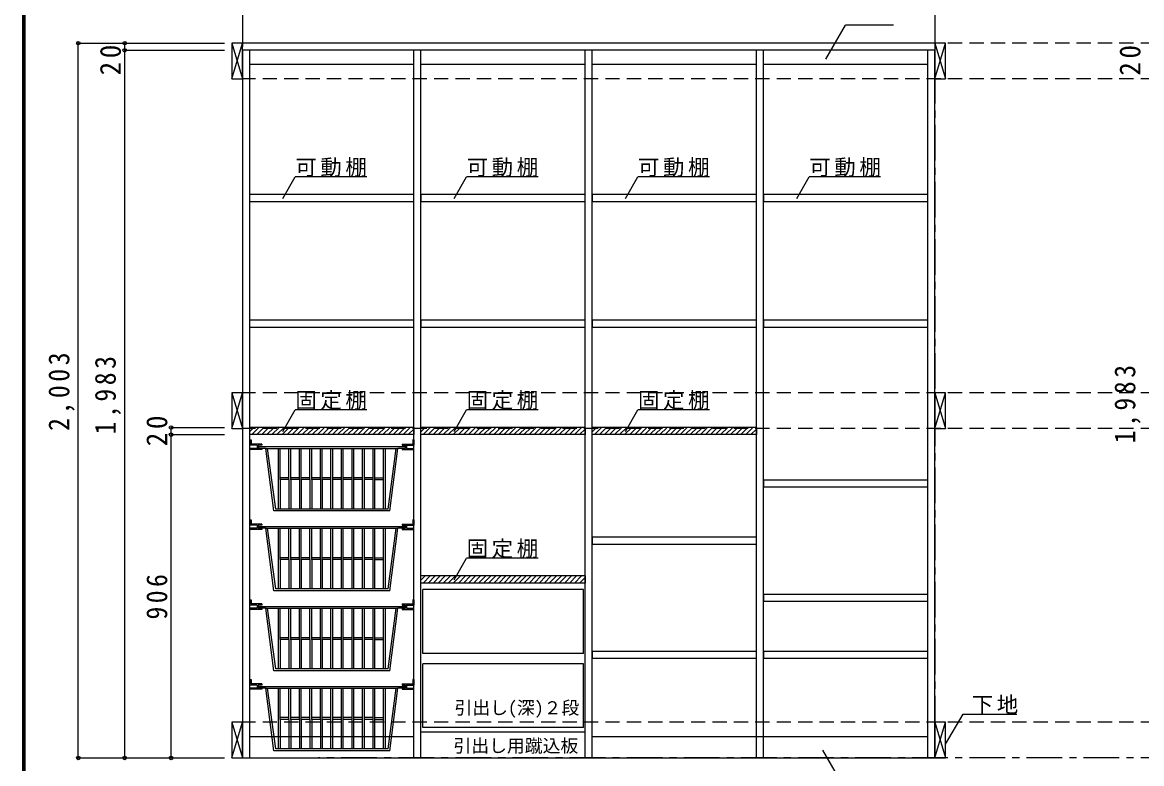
# Model space of a CAD drawing. Units: millimetres at full size, sheet at 1:20. Extents: x -3922 to 3878, y -2932 to 2722.
# Drawn here: x -3922 to -786, y -1727 to 350 of the extents above; entities that cross this region are included whole.
import ezdxf
from ezdxf.enums import TextEntityAlignment as Align

# ---------------------------------------------------------------- set-up
doc = ezdxf.new("R2010")
doc.units = ezdxf.units.MM
doc.header["$LTSCALE"] = 20
doc.header["$PDMODE"] = 32
doc.header["$PDSIZE"] = 10
doc.linetypes.add('CHAIN1', pattern=[8, 5, -1, 1, -1])
doc.linetypes.add('DASHED2', pattern=[3, 2, -1])
for name, color, linetype in [('0-2_本体', 2, 'Continuous'), ('0-3_固定棚', 2, 'Continuous'), ('0-4_可動棚', 3, 'Continuous'), ('0-7_桟木・巾木', 2, 'Continuous'), ('0-8_引き出し', 7, 'Continuous'), ('0-9_他ｱｲﾃﾑ', 7, 'Continuous'), ('0-A_文字', 7, 'Continuous'), ('0-B_寸法', 7, 'Continuous'), ('0-C_ハッチ', 4, 'Continuous'), ('F-1_枠', 6, 'Continuous')]:
    doc.layers.add(name, color=color, linetype=linetype)
doc.styles.add('ＭＳ ゴシック', font='')
doc.styles.get('ＭＳ ゴシック').set_extended_font_data('MS Gothic')

# ---------------------------------------------------------------- blocks, each defined once
blk = doc.blocks.new('バスケット（大）')
at = {"layer": '0-9_他ｱｲﾃﾑ', "color": 3}
for p, q in [((-228.94, 78.41), (-228.94, 63.41)), ((-208.94, 63.41), (-228.94, 63.41)), ((-195.94, 66.41), (-225.94, 66.41)), ((-208.94, 63.41), (-208.94, 54.41)), ((-195.94, 63.41), (-205.94, 63.41)), ((-205.94, 63.41), (-205.94, 54.41)), ((-195.94, 66.41), (-195.94, 63.41)), ((197.06, 66.41), (197.06, 63.41)), ((197.06, 66.41), (227.06, 66.41)), ((197.06, 63.41), (207.06, 63.41)), ((207.06, 63.41), (207.06, 54.41)), ((210.06, 63.41), (230.06, 63.41)), ((210.06, 63.41), (210.06, 54.41)), ((230.06, 78.41), (230.06, 63.41)), ((-228.94, 51.41), (-228.94, 54.41)), ((-208.94, 54.41), (-228.94, 54.41)), ((-195.94, 51.41), (-228.94, 51.41)), ((-195.94, 54.41), (-205.94, 54.41)), ((-195.94, 54.41), (-195.94, 51.41)), ((197.06, 54.41), (197.06, 51.41)), ((197.06, 54.41), (207.06, 54.41)), ((197.06, 51.41), (230.06, 51.41)), ((210.06, 54.41), (230.06, 54.41)), ((230.06, 51.41), (230.06, 54.41))]:
    blk.add_line(p, q, dxfattribs=at)
at = {"layer": '0-9_他ｱｲﾃﾑ'}
for p, q in [((-161.94, -120.59), (-184.44, 54.41)), ((-184.44, 54.41), (185.56, 54.41)), ((-156.9, -115.59), (-179.4, 54.41)), ((-149.44, -115.59), (-149.44, 54.41)), ((-144.44, -33.09), (-144.44, 54.41)), ((-119.94, -33.09), (-119.94, 54.41)), ((-114.94, -33.09), (-114.94, 54.41)), ((-90.44, -33.09), (-90.44, 54.41)), ((-85.44, -33.09), (-85.44, 54.41)), ((-60.94, -33.09), (-60.94, 54.41)), ((-55.94, -33.09), (-55.94, 54.41)), ((-31.44, -33.09), (-31.44, 54.41)), ((-26.44, -33.09), (-26.44, 54.41)), ((-1.94, -115.59), (-1.94, 54.41)), ((3.06, -28.09), (3.06, 54.41)), ((27.56, -115.59), (27.56, 54.41)), ((32.56, -115.59), (32.56, 54.41)), ((57.06, -33.09), (57.06, 54.41)), ((62.06, -33.09), (62.06, 54.41)), ((86.56, -33.09), (86.56, 54.41)), ((91.56, -33.09), (91.56, 54.41)), ((116.06, -33.09), (116.06, 54.41)), ((121.06, -33.09), (121.06, 54.41)), ((145.56, -33.09), (145.56, 54.41)), ((150.56, -115.59), (150.56, 54.41)), ((158.02, -115.59), (180.52, 54.41)), ((163.06, -120.59), (185.56, 54.41)), ((205.56, 54.41), (185.56, 54.41)), ((-119.94, -28.09), (-144.44, -28.09)), ((-90.44, -28.09), (-114.94, -28.09)), ((-60.94, -28.09), (-85.44, -28.09)), ((-31.44, -28.09), (-55.94, -28.09)), ((-1.94, -28.09), (-26.44, -28.09)), ((3.06, -115.59), (3.06, -28.09)), ((27.56, -28.09), (3.06, -28.09)), ((57.06, -28.09), (32.56, -28.09)), ((86.56, -28.09), (62.06, -28.09)), ((116.06, -28.09), (91.56, -28.09)), ((121.06, -28.09), (145.56, -28.09)), ((-144.44, -33.09), (-144.44, -115.59)), ((-119.94, -33.09), (-144.44, -33.09)), ((-119.94, -33.09), (-119.94, -115.59)), ((-114.94, -33.09), (-114.94, -115.59)), ((-90.44, -33.09), (-114.94, -33.09)), ((-90.44, -33.09), (-90.44, -115.59)), ((-85.44, -33.09), (-85.44, -115.59)), ((-60.94, -33.09), (-85.44, -33.09)), ((-60.94, -33.09), (-60.94, -115.59)), ((-55.94, -33.09), (-55.94, -115.59)), ((-31.44, -33.09), (-55.94, -33.09)), ((-31.44, -33.09), (-31.44, -115.59)), ((-26.44, -33.09), (-26.44, -115.59)), ((-1.94, -33.09), (-26.44, -33.09)), ((27.56, -33.09), (3.06, -33.09)), ((57.06, -33.09), (32.56, -33.09)), ((57.06, -115.59), (57.06, -33.09)), ((62.06, -115.59), (62.06, -33.09)), ((86.56, -33.09), (62.06, -33.09)), ((86.56, -115.59), (86.56, -33.09)), ((91.56, -115.59), (91.56, -33.09)), ((116.06, -33.09), (91.56, -33.09)), ((116.06, -115.59), (116.06, -33.09)), ((121.06, -115.59), (121.06, -33.09)), ((121.06, -33.09), (145.56, -33.09)), ((145.56, -115.59), (145.56, -33.09)), ((163.06, -120.59), (-161.94, -120.59)), ((158.02, -115.59), (-156.9, -115.59))]:
    blk.add_line(p, q, dxfattribs=at)
at = {"layer": '0-9_他ｱｲﾃﾑ', "color": 3}
for points in [[(-228.94, 78.41), (-225.94, 78.41), (-225.94, 66.41)], [(230.06, 78.41), (227.06, 78.41), (227.06, 66.41)]]:
    blk.add_lwpolyline(points, dxfattribs=at)
at = {"layer": '0-9_他ｱｲﾃﾑ'}
blk.add_lwpolyline([(-184.44, 54.41), (-204.44, 54.41), (-204.44, 59.41), (205.56, 59.41), (205.56, 54.41)], dxfattribs=at)

msp = doc.modelspace()

# ---------------------------------------------------------------- linework, layer by layer
at = {"layer": '0-2_本体', "color": 3}
for p, q in [((-3305.36, 271.73), (-3305.36, 291.73)), ((-1365.36, 291.73), (-3305.36, 291.73)), ((-1365.36, 291.73), (-1365.36, 271.73)), ((-3305.36, 271.73), (-3305.36, -1711.27)), ((-1365.36, 271.73), (-3305.36, 271.73)), ((-3285.36, 271.73), (-3285.36, -1711.27)), ((-2825.36, -1711.27), (-2825.36, 271.73)), ((-2805.36, -1711.27), (-2805.36, 271.73)), ((-2345.36, -1711.27), (-2345.36, 271.73)), ((-2325.36, -1711.27), (-2325.36, 271.73)), ((-1865.36, -1711.27), (-1865.36, 271.73)), ((-1845.36, -1711.27), (-1845.36, 271.73)), ((-1385.36, -1711.27), (-1385.36, 271.73)), ((-1365.36, -1711.27), (-1365.36, 271.73)), ((-3305.36, -1711.27), (-1365.36, -1711.27))]:
    msp.add_line(p, q, dxfattribs=at)
at = {"layer": '0-3_固定棚', "color": 3}
for p, q in [((-3285.36, -785.27), (-3285.36, -805.27)), ((-2825.36, -785.27), (-3285.36, -785.27)), ((-2345.36, -785.27), (-2805.36, -785.27)), ((-1865.36, -785.27), (-2325.36, -785.27)), ((-2345.36, -1201.27), (-2805.36, -1201.27))]:
    msp.add_line(p, q, dxfattribs=at)
for points in [[(-2825.36, -785.27), (-2825.36, -805.27), (-3285.36, -805.27)], [(-2345.36, -785.27), (-2345.36, -805.27), (-2805.36, -805.27)], [(-1865.36, -785.27), (-1865.36, -805.27), (-2325.36, -805.27)], [(-2345.36, -1201.27), (-2345.36, -1221.27), (-2805.36, -1221.27)]]:
    msp.add_lwpolyline(points, dxfattribs=at)
at = {"layer": '0-4_可動棚'}
for p, q in [((-3284.36, -152.77), (-3284.36, -132.77)), ((-2826.36, -132.77), (-3284.36, -132.77)), ((-2826.36, -152.77), (-3284.36, -152.77)), ((-2826.36, -132.77), (-2826.36, -152.77)), ((-2804.36, -152.77), (-2804.36, -132.77)), ((-2346.36, -132.77), (-2804.36, -132.77)), ((-2346.36, -152.77), (-2804.36, -152.77)), ((-2346.36, -132.77), (-2346.36, -152.77)), ((-2324.36, -152.77), (-2324.36, -132.77)), ((-1866.36, -132.77), (-2324.36, -132.77)), ((-1866.36, -152.77), (-2324.36, -152.77)), ((-1866.36, -132.77), (-1866.36, -152.77)), ((-1844.36, -152.77), (-1844.36, -132.77)), ((-1386.36, -132.77), (-1844.36, -132.77)), ((-1386.36, -152.77), (-1844.36, -152.77)), ((-1386.36, -132.77), (-1386.36, -152.77)), ((-3284.36, -504.77), (-3284.36, -484.77)), ((-2826.36, -484.77), (-3284.36, -484.77)), ((-2826.36, -484.77), (-2826.36, -504.77)), ((-2804.36, -504.77), (-2804.36, -484.77)), ((-2346.36, -484.77), (-2804.36, -484.77)), ((-2346.36, -484.77), (-2346.36, -504.77)), ((-2324.36, -504.77), (-2324.36, -484.77)), ((-1866.36, -484.77), (-2324.36, -484.77)), ((-1866.36, -484.77), (-1866.36, -504.77)), ((-1844.36, -504.77), (-1844.36, -484.77)), ((-1386.36, -484.77), (-1844.36, -484.77)), ((-1386.36, -484.77), (-1386.36, -504.77)), ((-2826.36, -504.77), (-3284.36, -504.77)), ((-2346.36, -504.77), (-2804.36, -504.77)), ((-1866.36, -504.77), (-2324.36, -504.77)), ((-1386.36, -504.77), (-1844.36, -504.77)), ((-1844.36, -952.77), (-1844.36, -932.77)), ((-1386.36, -932.77), (-1844.36, -932.77)), ((-1386.36, -932.77), (-1386.36, -952.77)), ((-1386.36, -952.77), (-1844.36, -952.77)), ((-2324.36, -1112.77), (-2324.36, -1092.77)), ((-1866.36, -1092.77), (-2324.36, -1092.77)), ((-1866.36, -1092.77), (-1866.36, -1112.77)), ((-1866.36, -1112.77), (-2324.36, -1112.77)), ((-1844.36, -1272.77), (-1844.36, -1252.77)), ((-1386.36, -1252.77), (-1844.36, -1252.77)), ((-1386.36, -1252.77), (-1386.36, -1272.77)), ((-1386.36, -1272.77), (-1844.36, -1272.77)), ((-2324.36, -1432.77), (-2324.36, -1412.77)), ((-1866.36, -1412.77), (-2324.36, -1412.77)), ((-1866.36, -1432.77), (-2324.36, -1432.77)), ((-1866.36, -1412.77), (-1866.36, -1432.77)), ((-1844.36, -1432.77), (-1844.36, -1412.77)), ((-1386.36, -1412.77), (-1844.36, -1412.77)), ((-1386.36, -1432.77), (-1844.36, -1432.77)), ((-1386.36, -1412.77), (-1386.36, -1432.77))]:
    msp.add_line(p, q, dxfattribs=at)
at = {"layer": '0-7_桟木・巾木', "color": 7}
for p, q in [((-2825.36, 231.73), (-3285.36, 231.73)), ((-2345.36, 231.73), (-2805.36, 231.73)), ((-1865.36, 231.73), (-2325.36, 231.73)), ((-1385.36, 231.73), (-1845.36, 231.73)), ((-3285.36, -1651.27), (-2825.36, -1651.27)), ((-2325.36, -1651.27), (-1385.36, -1651.27))]:
    msp.add_line(p, q, dxfattribs=at)
at = {"layer": '0-8_引き出し'}
for p, q in [((-3335.36, 291.73), (-3305.36, 191.73)), ((-3335.36, 191.73), (-3305.36, 291.73)), ((-1365.36, 291.73), (-1335.36, 191.73)), ((-1365.36, 191.73), (-1335.36, 291.73)), ((-3335.36, -688.27), (-3305.36, -788.27)), ((-3335.36, -788.27), (-3305.36, -688.27)), ((-1365.36, -688.27), (-1335.36, -788.27)), ((-1365.36, -788.27), (-1335.36, -688.27)), ((-3335.36, -1611.27), (-3305.36, -1711.27)), ((-3335.36, -1711.27), (-3305.36, -1611.27)), ((-1365.36, -1611.27), (-1335.36, -1711.27)), ((-1365.36, -1711.27), (-1335.36, -1611.27)), ((-2345.36, -1639.27), (-2805.36, -1639.27))]:
    msp.add_line(p, q, dxfattribs=at)
at = {"layer": '0-8_引き出し', "color": 2}
for p, q in [((-2350.36, -1239.27), (-2800.36, -1239.27)), ((-2800.36, -1418.27), (-2800.36, -1239.27)), ((-2350.36, -1418.27), (-2350.36, -1239.27)), ((-2350.36, -1418.27), (-2800.36, -1418.27)), ((-2350.36, -1447.27), (-2800.36, -1447.27)), ((-2350.36, -1626.27), (-2350.36, -1447.27))]:
    msp.add_line(p, q, dxfattribs=at)
at = {"layer": '0-8_引き出し', "color": 3}
for points in [[(-3305.36, 191.73), (-3305.36, 291.73), (-3335.36, 291.73), (-3335.36, 191.73)], [(-1335.36, 191.73), (-1335.36, 291.73), (-1365.36, 291.73), (-1365.36, 191.73)], [(-3305.36, -788.27), (-3305.36, -688.27), (-3335.36, -688.27), (-3335.36, -788.27)], [(-1335.36, -788.27), (-1335.36, -688.27), (-1365.36, -688.27), (-1365.36, -788.27)], [(-3305.36, -1711.27), (-3305.36, -1611.27), (-3335.36, -1611.27), (-3335.36, -1711.27)], [(-1335.36, -1711.27), (-1335.36, -1611.27), (-1365.36, -1611.27), (-1365.36, -1711.27)]]:
    msp.add_lwpolyline(points, close=True, dxfattribs=at)
at = {"layer": '0-8_引き出し', "color": 2}
msp.add_lwpolyline([(-2350.36, -1626.27), (-2800.36, -1626.27), (-2800.36, -1447.27)], dxfattribs=at)
at = {"layer": '0-A_文字', "linetype": 'CHAIN1'}
for p, q in [((-3305.36, 1822.73), (-3305.36, -1711.27)), ((-1365.36, 1822.73), (-1365.36, -1711.27)), ((3151.3, -1711.27), (-3093.06, -1711.27))]:
    msp.add_line(p, q, dxfattribs=at)
at = {"layer": '0-A_文字'}
for p, q in [((-1670.98, 246.66), (-1616.15, 341.62)), ((-1481.57, 341.62), (-1616.15, 341.62)), ((-3192.35, -143.83), (-3157.34, -83.18)), ((-2957.34, -83.18), (-3157.34, -83.18)), ((-2712.35, -143.83), (-2677.34, -83.18)), ((-2477.34, -83.18), (-2677.34, -83.18)), ((-2232.35, -143.83), (-2197.34, -83.18)), ((-1997.34, -83.18), (-2197.34, -83.18)), ((-1752.35, -143.83), (-1717.34, -83.18)), ((-1517.34, -83.18), (-1717.34, -83.18)), ((-3192.35, -796.33), (-3157.34, -735.68)), ((-2957.34, -735.68), (-3157.34, -735.68)), ((-2712.35, -796.33), (-2677.34, -735.68)), ((-2477.34, -735.68), (-2677.34, -735.68)), ((-2232.35, -796.33), (-2197.34, -735.68)), ((-1997.34, -735.68), (-2197.34, -735.68)), ((-2712.35, -1212.33), (-2677.34, -1151.68)), ((-2477.34, -1151.68), (-2677.34, -1151.68)), ((-1335.36, -1672.95), (-1286.6, -1588.48)), ((-1286.6, -1588.48), (-1136.07, -1588.48)), ((-1680.36, -1689.03), (-1616.15, -1800.25))]:
    msp.add_line(p, q, dxfattribs=at)
at = {"layer": '0-B_寸法', "color": 4}
for p, q in [((-3765.36, 291.73), (-3355.36, 291.73)), ((-3765.36, -1711.27), (-3765.36, 291.73)), ((-3635.36, 271.73), (-3635.36, 291.73)), ((-3635.36, 291.73), (-3505.36, 291.73)), ((-3635.36, 271.73), (-3355.36, 271.73)), ((-3635.36, -1711.27), (-3635.36, 271.73)), ((-3505.36, -805.27), (-3505.36, -785.27)), ((-3505.36, -785.27), (-3355.36, -785.27)), ((-3505.36, -1711.27), (-3505.36, -805.27)), ((-3505.36, -805.27), (-3355.36, -805.27)), ((-3765.36, -1711.27), (-3355.36, -1711.27)), ((-3635.36, -1711.27), (-3505.36, -1711.27)), ((-3505.36, -1711.27), (-3355.36, -1711.27))]:
    msp.add_line(p, q, dxfattribs=at)
at = {"layer": '0-B_寸法', "color": 4, "linetype": 'DASHED2'}
for p, q in [((3151.3, 291.73), (-3093.06, 291.73)), ((3151.3, 191.73), (-3305.36, 191.73)), ((3151.3, -688.27), (-3305.36, -688.27)), ((3151.3, -788.27), (-3305.36, -788.27)), ((3151.3, -1611.27), (-3305.36, -1611.27))]:
    msp.add_line(p, q, dxfattribs=at)
at = {"layer": '0-B_寸法'}
for p in [(-3765.36, 291.73), (-3635.36, 291.73), (-3635.36, 271.73), (-3505.36, -785.27), (-3505.36, -805.27), (-3765.36, -1711.27), (-3635.36, -1711.27), (-3505.36, -1711.27)]:
    msp.add_point(p, dxfattribs=at)
at = {"layer": '0-C_ハッチ'}
for p, q in [((-3285.36, -797.01), (-3273.62, -785.27)), ((-3279.48, -805.27), (-3259.48, -785.27)), ((-3265.34, -805.27), (-3245.34, -785.27)), ((-3251.2, -805.27), (-3231.2, -785.27)), ((-3237.05, -805.27), (-3217.05, -785.27)), ((-3222.91, -805.27), (-3202.91, -785.27)), ((-3208.77, -805.27), (-3188.77, -785.27)), ((-3194.63, -805.27), (-3174.63, -785.27)), ((-3180.48, -805.27), (-3160.48, -785.27)), ((-3166.34, -805.27), (-3146.34, -785.27)), ((-3152.2, -805.27), (-3132.2, -785.27)), ((-3138.06, -805.27), (-3118.06, -785.27)), ((-3123.92, -805.27), (-3103.92, -785.27)), ((-3109.77, -805.27), (-3089.77, -785.27)), ((-3095.63, -805.27), (-3075.63, -785.27)), ((-3081.49, -805.27), (-3061.49, -785.27)), ((-3067.35, -805.27), (-3047.35, -785.27)), ((-3053.21, -805.27), (-3033.21, -785.27)), ((-3039.06, -805.27), (-3019.06, -785.27)), ((-3024.92, -805.27), (-3004.92, -785.27)), ((-3010.78, -805.27), (-2990.78, -785.27)), ((-2996.64, -805.27), (-2976.64, -785.27)), ((-2982.49, -805.27), (-2962.49, -785.27)), ((-2968.35, -805.27), (-2948.35, -785.27)), ((-2954.21, -805.27), (-2934.21, -785.27)), ((-2940.07, -805.27), (-2920.07, -785.27)), ((-2925.93, -805.27), (-2905.93, -785.27)), ((-2911.78, -805.27), (-2891.78, -785.27)), ((-2897.64, -805.27), (-2877.64, -785.27)), ((-2883.5, -805.27), (-2863.5, -785.27)), ((-2869.36, -805.27), (-2849.36, -785.27)), ((-2855.22, -805.27), (-2835.22, -785.27)), ((-2841.07, -805.27), (-2825.36, -789.56)), ((-2826.93, -805.27), (-2825.36, -803.7)), ((-2805.36, -797.01), (-2793.62, -785.27)), ((-2799.48, -805.27), (-2779.48, -785.27)), ((-2785.34, -805.27), (-2765.34, -785.27)), ((-2771.2, -805.27), (-2751.2, -785.27)), ((-2757.05, -805.27), (-2737.05, -785.27)), ((-2742.91, -805.27), (-2722.91, -785.27)), ((-2728.77, -805.27), (-2708.77, -785.27)), ((-2714.63, -805.27), (-2694.63, -785.27)), ((-2700.48, -805.27), (-2680.48, -785.27)), ((-2686.34, -805.27), (-2666.34, -785.27)), ((-2672.2, -805.27), (-2652.2, -785.27)), ((-2658.06, -805.27), (-2638.06, -785.27)), ((-2643.92, -805.27), (-2623.92, -785.27)), ((-2629.77, -805.27), (-2609.77, -785.27)), ((-2615.63, -805.27), (-2595.63, -785.27)), ((-2601.49, -805.27), (-2581.49, -785.27)), ((-2587.35, -805.27), (-2567.35, -785.27)), ((-2573.21, -805.27), (-2553.21, -785.27)), ((-2559.06, -805.27), (-2539.06, -785.27)), ((-2544.92, -805.27), (-2524.92, -785.27)), ((-2530.78, -805.27), (-2510.78, -785.27)), ((-2516.64, -805.27), (-2496.64, -785.27)), ((-2502.49, -805.27), (-2482.49, -785.27)), ((-2488.35, -805.27), (-2468.35, -785.27)), ((-2474.21, -805.27), (-2454.21, -785.27)), ((-2460.07, -805.27), (-2440.07, -785.27)), ((-2445.93, -805.27), (-2425.93, -785.27)), ((-2431.78, -805.27), (-2411.78, -785.27)), ((-2417.64, -805.27), (-2397.64, -785.27)), ((-2403.5, -805.27), (-2383.5, -785.27)), ((-2389.36, -805.27), (-2369.36, -785.27)), ((-2375.22, -805.27), (-2355.22, -785.27)), ((-2361.07, -805.27), (-2345.36, -789.56)), ((-2346.93, -805.27), (-2345.36, -803.7)), ((-2325.36, -797.01), (-2313.62, -785.27)), ((-2319.48, -805.27), (-2299.48, -785.27)), ((-2305.34, -805.27), (-2285.34, -785.27)), ((-2291.2, -805.27), (-2271.2, -785.27)), ((-2277.05, -805.27), (-2257.05, -785.27)), ((-2262.91, -805.27), (-2242.91, -785.27)), ((-2248.77, -805.27), (-2228.77, -785.27)), ((-2234.63, -805.27), (-2214.63, -785.27)), ((-2220.48, -805.27), (-2200.48, -785.27)), ((-2206.34, -805.27), (-2186.34, -785.27)), ((-2192.2, -805.27), (-2172.2, -785.27)), ((-2178.06, -805.27), (-2158.06, -785.27)), ((-2163.92, -805.27), (-2143.92, -785.27)), ((-2149.77, -805.27), (-2129.77, -785.27)), ((-2135.63, -805.27), (-2115.63, -785.27)), ((-2121.49, -805.27), (-2101.49, -785.27)), ((-2107.35, -805.27), (-2087.35, -785.27)), ((-2093.21, -805.27), (-2073.21, -785.27)), ((-2079.06, -805.27), (-2059.06, -785.27)), ((-2064.92, -805.27), (-2044.92, -785.27)), ((-2050.78, -805.27), (-2030.78, -785.27)), ((-2036.64, -805.27), (-2016.64, -785.27)), ((-2022.49, -805.27), (-2002.49, -785.27)), ((-2008.35, -805.27), (-1988.35, -785.27)), ((-1994.21, -805.27), (-1974.21, -785.27)), ((-1980.07, -805.27), (-1960.07, -785.27)), ((-1965.93, -805.27), (-1945.93, -785.27)), ((-1951.78, -805.27), (-1931.78, -785.27)), ((-1937.64, -805.27), (-1917.64, -785.27)), ((-1923.5, -805.27), (-1903.5, -785.27)), ((-1909.36, -805.27), (-1889.36, -785.27)), ((-1895.22, -805.27), (-1875.22, -785.27)), ((-1881.07, -805.27), (-1865.36, -789.56)), ((-1866.93, -805.27), (-1865.36, -803.7)), ((-2805.36, -1213.01), (-2793.62, -1201.27)), ((-2799.48, -1221.27), (-2779.48, -1201.27)), ((-2785.34, -1221.27), (-2765.34, -1201.27)), ((-2771.2, -1221.27), (-2751.2, -1201.27)), ((-2757.05, -1221.27), (-2737.05, -1201.27)), ((-2742.91, -1221.27), (-2722.91, -1201.27)), ((-2728.77, -1221.27), (-2708.77, -1201.27)), ((-2714.63, -1221.27), (-2694.63, -1201.27)), ((-2700.48, -1221.27), (-2680.48, -1201.27)), ((-2686.34, -1221.27), (-2666.34, -1201.27)), ((-2672.2, -1221.27), (-2652.2, -1201.27)), ((-2658.06, -1221.27), (-2638.06, -1201.27)), ((-2643.92, -1221.27), (-2623.92, -1201.27)), ((-2629.77, -1221.27), (-2609.77, -1201.27)), ((-2615.63, -1221.27), (-2595.63, -1201.27)), ((-2601.49, -1221.27), (-2581.49, -1201.27)), ((-2587.35, -1221.27), (-2567.35, -1201.27)), ((-2573.21, -1221.27), (-2553.21, -1201.27)), ((-2559.06, -1221.27), (-2539.06, -1201.27)), ((-2544.92, -1221.27), (-2524.92, -1201.27)), ((-2530.78, -1221.27), (-2510.78, -1201.27)), ((-2516.64, -1221.27), (-2496.64, -1201.27)), ((-2502.49, -1221.27), (-2482.49, -1201.27)), ((-2488.35, -1221.27), (-2468.35, -1201.27)), ((-2474.21, -1221.27), (-2454.21, -1201.27)), ((-2460.07, -1221.27), (-2440.07, -1201.27)), ((-2445.93, -1221.27), (-2425.93, -1201.27)), ((-2431.78, -1221.27), (-2411.78, -1201.27)), ((-2417.64, -1221.27), (-2397.64, -1201.27)), ((-2403.5, -1221.27), (-2383.5, -1201.27)), ((-2389.36, -1221.27), (-2369.36, -1201.27)), ((-2375.22, -1221.27), (-2355.22, -1201.27)), ((-2361.07, -1221.27), (-2345.36, -1205.56)), ((-2346.93, -1221.27), (-2345.36, -1219.7))]:
    msp.add_line(p, q, dxfattribs=at)
at = {"layer": 'F-1_枠'}
for p, q in [((-3922.03, 2722.29), (-3922.03, -2864.37)), ((-3918.7, 2722.29), (-3918.7, -2864.37)), ((-3915.36, 2722.29), (-3915.36, -2864.37))]:
    msp.add_line(p, q, dxfattribs=at)

# ---------------------------------------------------------------- block references
at = {"layer": '0-9_他ｱｲﾃﾑ'}
for p in [(-3055.42, -898.18), (-3055.42, -1122.18), (-3055.42, -1346.18), (-3055.42, -1570.18)]:
    msp.add_blockref('バスケット（大）', p, dxfattribs=at)

# ---------------------------------------------------------------- texts
at = {"layer": '0-A_文字', "style": 'ＭＳ ゴシック'}
for s, p in [('引出し(深)２段', (-2711.48, -1599.92)), ('引出し用蹴込板', (-2714.38, -1706.38))]:
    msp.add_text(s, height=36.66, dxfattribs=at).set_placement(p, align=Align.BOTTOM_LEFT)
at = {"layer": '0-A_文字', "char_height": 43.99, "attachment_point": 7, "style": 'ＭＳ ゴシック'}
for s, insert in [('\\T1.17;可動棚', (-3157.34, -83.18)), ('\\T1.17;可動棚', (-2677.34, -83.18)), ('\\T1.17;可動棚', (-2197.34, -83.18)), ('\\T1.17;可動棚', (-1717.34, -83.18)), ('\\T1.17;固定棚', (-3157.34, -735.68)), ('\\T1.17;固定棚', (-2677.34, -735.68)), ('\\T1.17;固定棚', (-2197.34, -735.68)), ('\\T1.17;固定棚', (-2677.34, -1151.68)), ('\\T1.17;下地', (-1262.09, -1588.48))]:
    msp.add_mtext(s, dxfattribs=dict(at, insert=insert))
at = {"layer": '0-B_寸法', "char_height": 58.65, "attachment_point": 7, "rotation": 90, "style": 'ＭＳ ゴシック'}
for s, insert in [('\\T1.27;\\W0.95;20', (-3645.36, 201.26)), ('\\T1.27;\\W0.95;20', (-788.7, 200.43)), ('\\T1.28;\\W0.9;2,003', (-3775.36, -794.77)), ('\\T1.28;\\W0.9;1,983', (-3645.36, -804.77)), ('\\T1.28;\\W0.9;1,983', (-788.7, -829.77)), ('\\T1.27;\\W0.95;20', (-3515.36, -837.77)), ('\\T1.27;\\W0.9;906', (-3515.36, -1323.27))]:
    msp.add_mtext(s, dxfattribs=dict(at, insert=insert))

doc.saveas('drawing.dxf')
